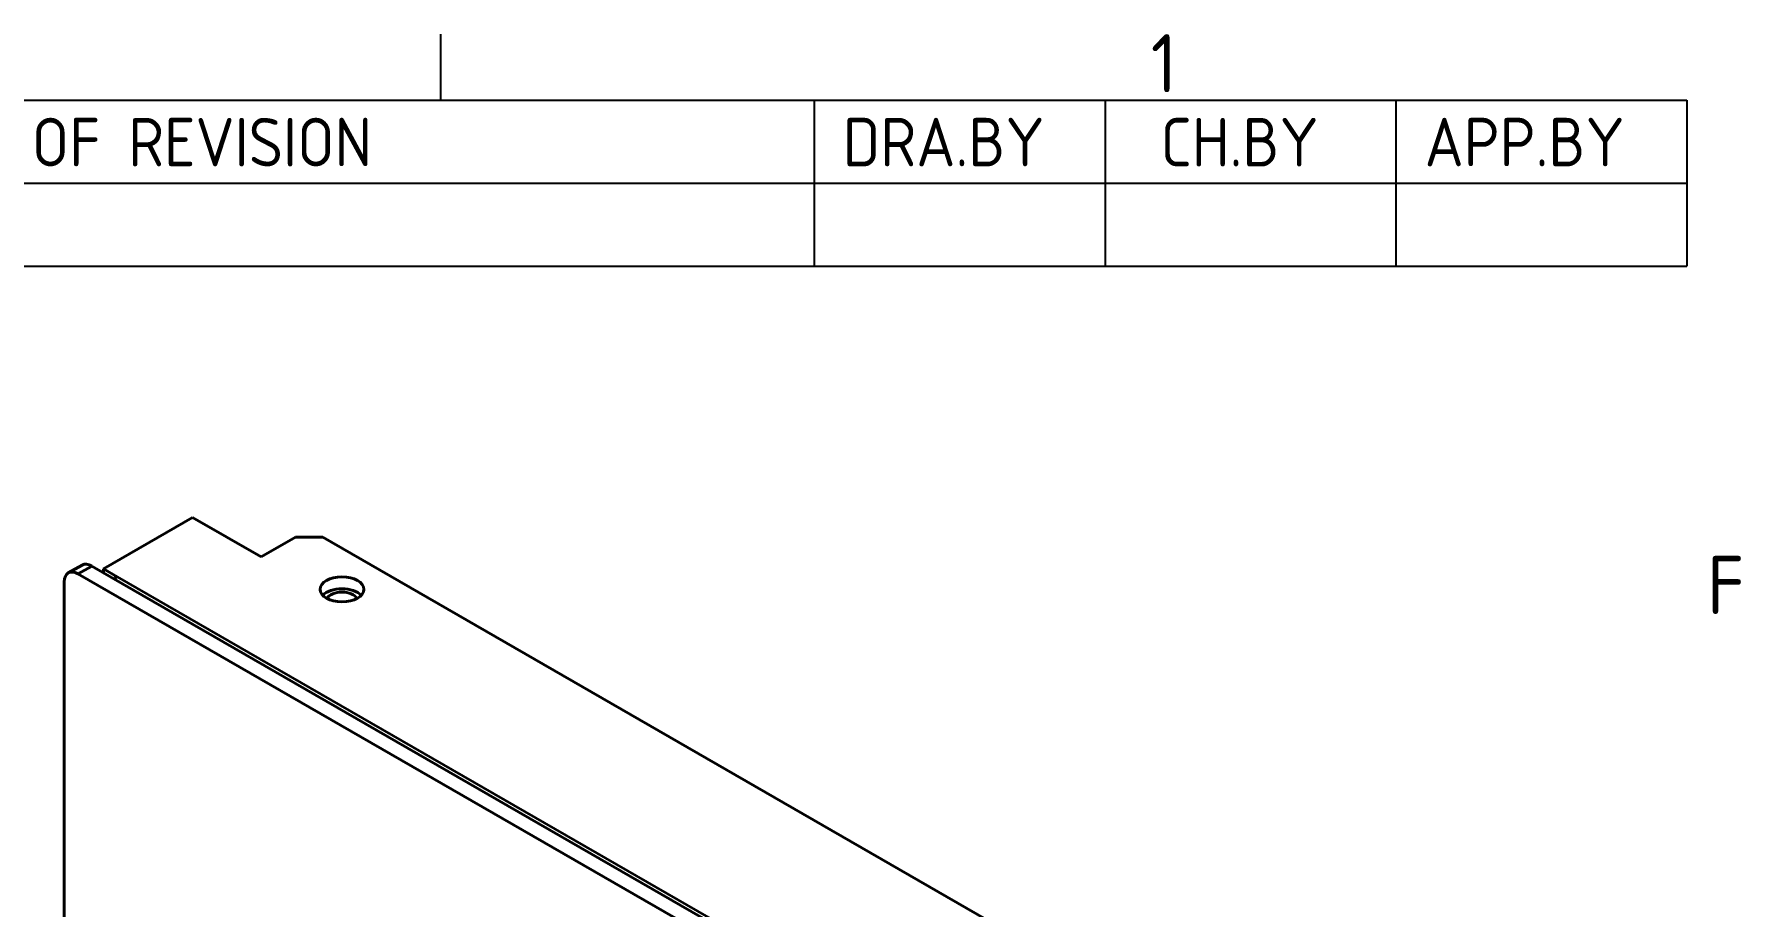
# Model space of a CAD drawing. Header units: millimetres. Extents: x 0 to 594, y 0 to 420.
# Drawn here: x 498.8 to 586.8, y 368.4 to 413.4 of the extents above; entities that cross this region are included whole.
import ezdxf

# ---------------------------------------------------------------- set-up
doc = ezdxf.new("R2010")
doc.units = ezdxf.units.MM
doc.layers.get('0').update_dxf_attribs({"color": 3, "lineweight": 25})
for name, color, linetype, lineweight in [('가시적인 것(ISO)', 3, 'Continuous', 40), ('가시적인 좁은 것(ISO)', 3, 'Continuous', 35), ('경계(ISO)', 7, 'Continuous', 25), ('기호(ISO)', 5, 'Continuous', 25)]:
    doc.layers.add(name, color=color, linetype=linetype, lineweight=lineweight)
doc.styles.add('ISO ProportionalPSTEK', font='isocp.shx')
doc.styles.add('문자 텍스트_PSTEK_POSCO', font='isocp.shx')

# ---------------------------------------------------------------- blocks, each defined once
blk = doc.blocks.new('경계 Default Border')
at = {"layer": '경계(ISO)'}
blk.add_line((519.75, 410), (519.75, 413.4), dxfattribs=at)
at = {"layer": '경계(ISO)', "color": 2, "char_height": 3, "attachment_point": 7, "style": '문자 텍스트_PSTEK_POSCO'}
for s, insert in [('1', (556.361, 410.4)), ('F', (585.045, 383.5))]:
    blk.add_mtext(s, dxfattribs=dict(at, insert=insert))
blk = doc.blocks.new('리비전 내역')
at = {"layer": '기호(ISO)'}
for p, q in [((432, 410), (584, 410)), ((539, 410), (539, 405.72)), ((554, 410), (554, 405.72)), ((569, 410), (569, 405.72)), ((584, 410), (584, 405.72)), ((432, 405.72), (584, 405.72)), ((539, 405.72), (539, 401.44)), ((554, 405.72), (554, 401.44)), ((569, 405.72), (569, 401.44)), ((584, 405.72), (584, 401.44)), ((432, 401.44), (584, 401.44))]:
    blk.add_line(p, q, dxfattribs=at)
at = {"layer": '기호(ISO)', "color": 2, "char_height": 2.5, "attachment_point": 7, "style": 'ISO ProportionalPSTEK'}
for s, insert in [('DESCRIPTION OF REVISION', (479.507, 406.583)), ('DRA.BY', (540.476, 406.583)), ('CH.BY', (556.864, 406.583)), ('APP.BY', (570.478, 406.583))]:
    blk.add_mtext(s, dxfattribs=dict(at, insert=insert))

msp = doc.modelspace()

# ---------------------------------------------------------------- linework, layer by layer
at = {"layer": '가시적인 것(ISO)'}
for p, q in [((502.349, 385.836), (506.945, 388.483)), ((510.48, 386.447), (506.945, 388.483)), ((512.248, 387.465), (510.48, 386.447)), ((512.248, 387.465), (513.662, 387.465)), ((513.662, 387.465), (554.674, 363.848)), ((500.541, 385.623), (501.248, 386.03)), ((550.326, 357.192), (501.04, 385.574)), ((501.748, 385.981), (551.033, 357.6)), ((503.056, 385.429), (502.349, 385.836)), ((502.349, 385.635), (502.349, 385.836)), ((500.333, 385.164), (500.333, 318.942))]:
    msp.add_line(p, q, dxfattribs=at)
for centre, major_axis, ratio, start_param, end_param in [((501.04, 384.756), (-0.499, 0.867), 0.578093, 5.499721, 7.070517), ((501.748, 385.164), (-0.499, 0.867), 0.578093, 5.499721, 6.283185), ((503.056, 384.612), (0.499, 0.867), 0.578093, 0.783464, 1.007366), ((514.652, 384.164), (-1.125, 0), 0.575862, 3.634548, 5.79023), ((514.652, 384.164), (-0.81, 0), 0.575862, 3.450675, 5.974103)]:
    msp.add_ellipse(centre, major_axis=major_axis, ratio=ratio, start_param=start_param, end_param=end_param, dxfattribs=at)
msp.add_ellipse((514.652, 384.778), major_axis=(1.125, 0), ratio=0.575862, dxfattribs=at)
at = {"layer": '가시적인 좁은 것(ISO)'}
for p, q in [((501.04, 385.574), (501.748, 385.981)), ((503.056, 385.429), (551.139, 357.74))]:
    msp.add_line(p, q, dxfattribs=at)

# ---------------------------------------------------------------- block references
msp.add_blockref('경계 Default Border', (0, 0))
at = {"layer": '기호(ISO)'}
msp.add_blockref('리비전 내역', (0, 0), dxfattribs=at)

doc.saveas('drawing.dxf')
